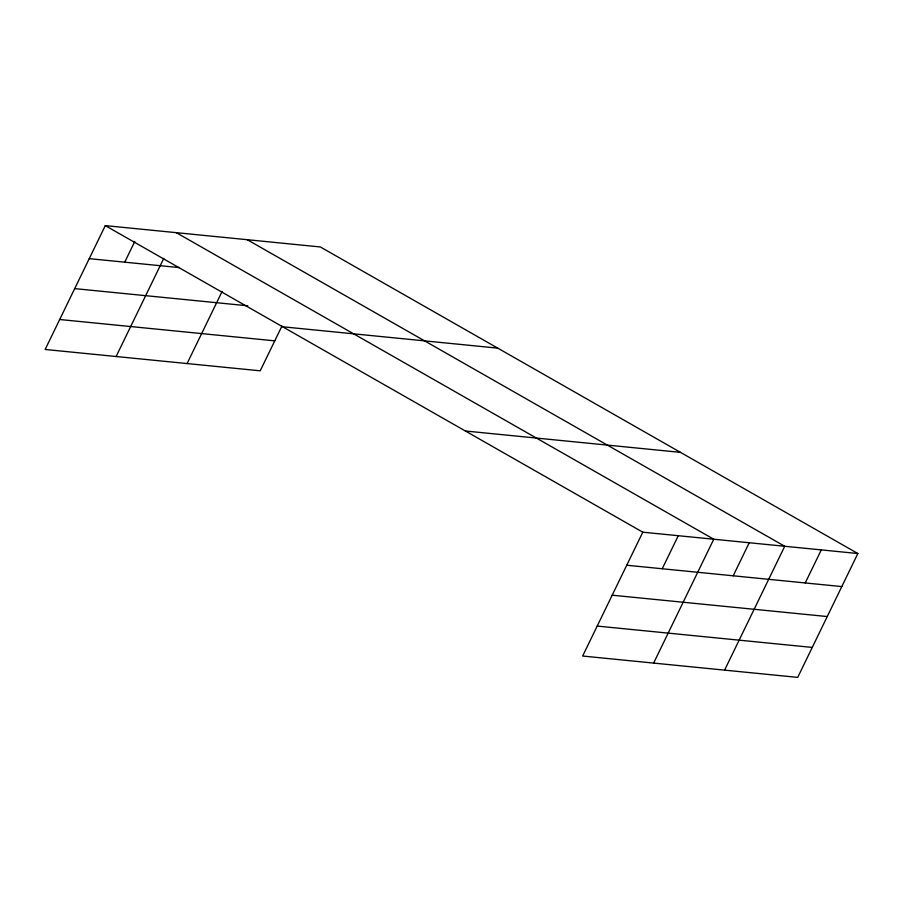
<?xml version="1.0" encoding="UTF-8"?>
<svg xmlns="http://www.w3.org/2000/svg" width="903" height="903" viewBox="0 0 903 903"><rect width="100%" height="100%" fill="white"/><g stroke="black" fill="none" stroke-linecap="round" stroke-linejoin="round"><path stroke-width="1.35" d="M857.85 553.528L642.789 532.183L582.649 656.041L797.71 677.385L857.85 553.528L320.351 246.959L105.29 225.615L45.15 349.472L260.211 370.817L281.962 326.028M124.727 262.175L134.829 241.372M116.115 356.516L163.782 258.36M187.09 363.559L222.093 291.477M662.226 568.755L678.277 535.705M653.614 663.084L713.765 539.226L176.266 232.658M733.202 575.798L749.242 542.748M724.59 670.128L784.73 546.27L247.23 239.701M805.239 582.943L821.29 549.904M89.25 258.653L179.325 267.593M74.689 288.621L247.772 305.801M282.662 326.784L497.722 348.129M59.7 319.504L274.76 340.849M465.417 431.013L680.478 452.358M626.75 565.233L841.799 586.578M612.189 595.201L827.25 616.546M597.199 626.072L812.26 647.417M105.29 225.615L642.789 532.183"/></g></svg>
